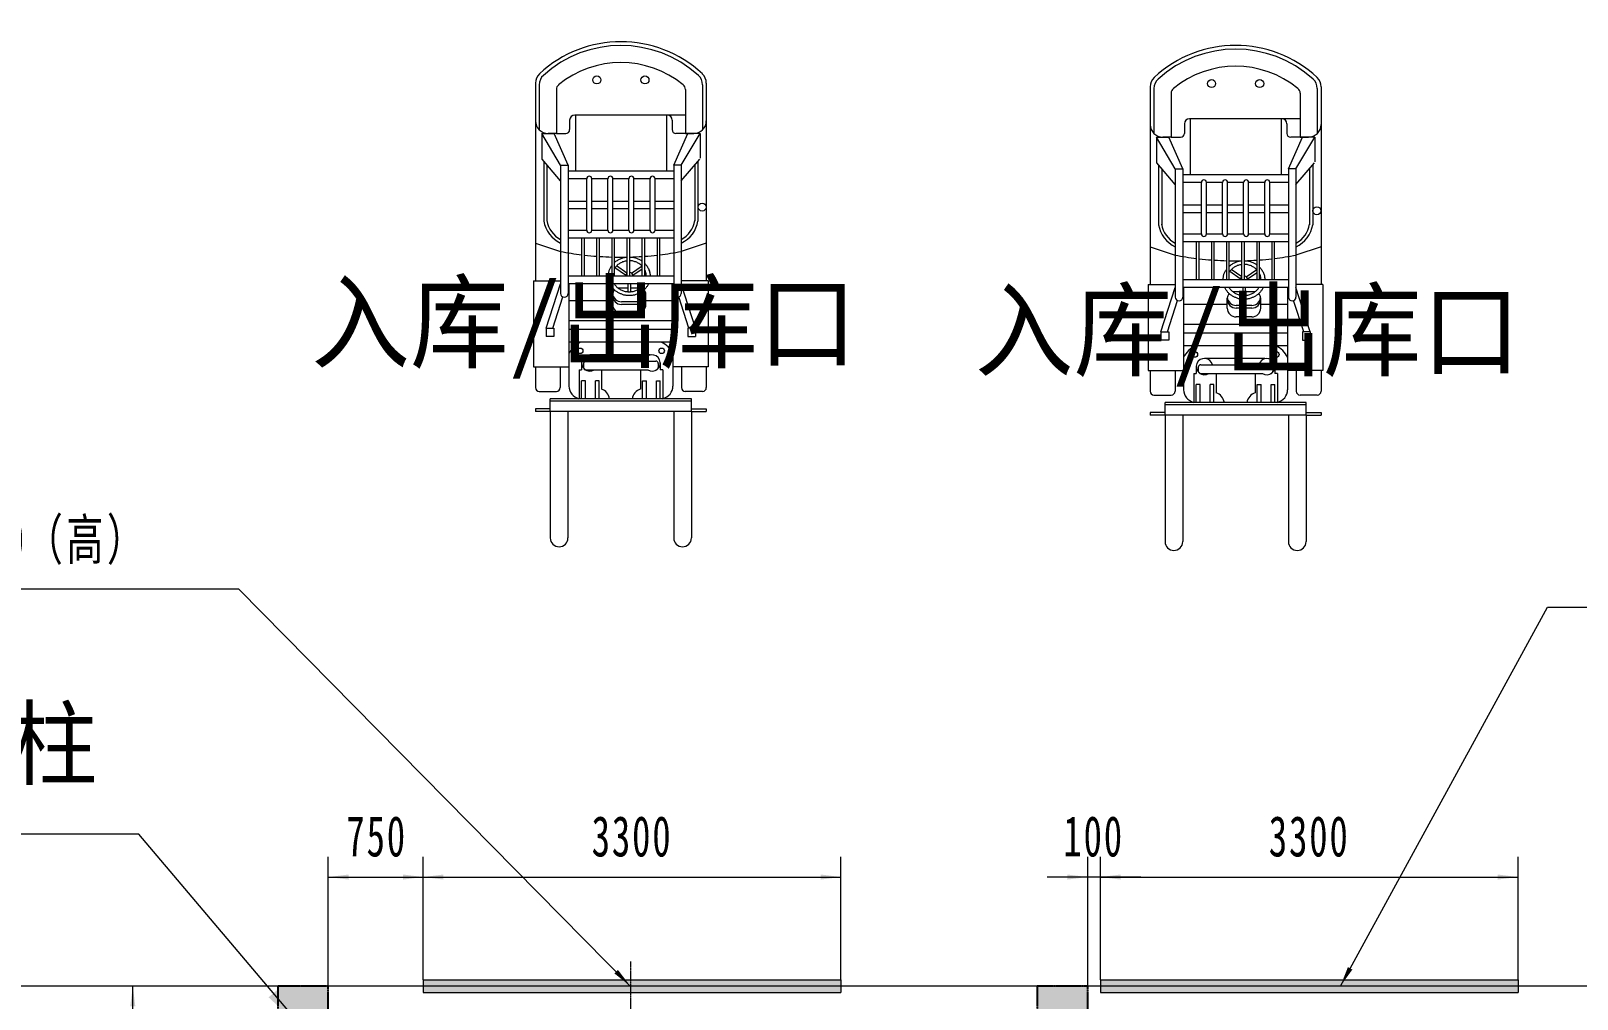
# Model space of a CAD drawing. Header units: millimetres. Extents: x -67280 to 67280, y -47520 to 47520.
# Drawn here: x -51988 to -39771, y -5115 to 2532 of the extents above; entities that cross this region are included whole.
import ezdxf

# ---------------------------------------------------------------- set-up
doc = ezdxf.new("R2010")
doc.units = ezdxf.units.MM
doc.linetypes.add('AD_LTYPE5 0 mm_1_1_1_1_1_1_1_1_1_1_1_1_1_1_1', pattern=[16, 13, -1, 1, -1])
doc.linetypes.add('点画线', pattern=[18, 12, -2, 2, -2])
doc.layers.get('0').update_dxf_attribs({"lineweight": 35})
for name, color, linetype, lineweight in [('ACADACAD05', 4, 'AD_LTYPE5 0 mm_1_1_1_1_1_1_1_1_1_1_1_1_1_1_1', 25), ('ACADCAR', 1, 'Continuous', 18), ('ACAD细实线', 2, 'Continuous', 18), ('中心线层', 1, '点画线', 18), ('尺寸线层', 4, 'Continuous', 18)]:
    doc.layers.add(name, color=color, linetype=linetype, lineweight=lineweight)
doc.styles.add('标准', font='', dxfattribs={"width": 0.667})
doc.styles.get('标准').set_extended_font_data('宋体')
doc.dimstyles.new('标准', dxfattribs={"dimscale": 160, "dimtxt": 2, "dimasz": 1, "dimexe": 1, "dimexo": 0, "dimgap": 1, "dimtad": 1, "dimdec": 1, "dimdsep": 46, "dimtxsty": '标准', "dimblk": '_CAXARROW', "dimcen": 0, "dimdle": 2, "dimaunit": 1, "dimadec": 0, "dimazin": 2, "dimtfac": 0.707107, "dimtdec": 3, "dimtmove": 0, "dimatfit": 3, "dimfxl": 0, "dimfrac": 2, "dimtolj": 1, "dimarcsym": 0})

# ---------------------------------------------------------------- blocks, each defined once
blk = doc.blocks.new('*X444')
at = {"layer": '尺寸线层'}
h = blk.add_hatch(color=256, dxfattribs=at)
h.paths.add_polyline_path([(-200, -780), (-200, -316), (-200, 0), (0, 0), (0, -780)], flags=0)
h.paths.add_polyline_path([(0, -780), (0, -331), (0, 0), (200, 0), (200, -780)], flags=0)
at = {"layer": 'ACADACAD05', "linetype": 'AD_LTYPE5 0 mm_1_1_1_1_1_1_1_1_1_1_1_1_1_1_1', "lineweight": 25}
for p, q in [((-200, 0), (-200, -780)), ((200, 0), (-200, 0)), ((200, -780), (200, 0)), ((-200, -780), (200, -780))]:
    blk.add_line(p, q, dxfattribs=at)
blk = doc.blocks.new('*X446')
at = {"layer": '尺寸线层'}
h = blk.add_hatch(color=256, dxfattribs=at)
h.paths.add_polyline_path([(-200, -780), (-200, -316), (-200, 0), (0, 0), (0, -780)], flags=0)
h.paths.add_polyline_path([(0, -780), (0, -331), (0, 0), (200, 0), (200, -780)], flags=0)
at = {"layer": 'ACADACAD05', "linetype": 'AD_LTYPE5 0 mm_1_1_1_1_1_1_1_1_1_1_1_1_1_1_1', "lineweight": 25}
for p, q in [((-200, 0), (-200, -780)), ((200, 0), (-200, 0)), ((200, -780), (200, 0)), ((-200, -780), (200, -780))]:
    blk.add_line(p, q, dxfattribs=at)
blk = doc.blocks.new('*X490')
at = {"layer": '尺寸线层', "linetype": 'Continuous', "lineweight": 18}
for points in [[(-51183, -5012), (-51203, -5172), (-51163, -5172)], [(-51183, -5792), (-51203, -5632), (-51163, -5632)]]:
    blk.add_hatch(color=0, dxfattribs=at).paths.add_polyline_path(points, flags=0)
at = {"layer": '尺寸线层', "color": 0}
for p, q in [((-50038, -5012), (-51343, -5012)), ((-50038, -5792), (-51343, -5792))]:
    blk.add_line(p, q, dxfattribs=at)
at = {"layer": '尺寸线层', "color": 0, "linetype": 'Continuous', "lineweight": 18}
blk.add_line((-51183, -5792), (-51183, -5012), dxfattribs=at)
at = {"layer": '尺寸线层', "color": 0, "insert": (-51503, -5402), "char_height": 320, "width": 902.61, "attachment_point": 5, "rotation": 90, "line_spacing_factor": 1.15057, "style": '标准'}
blk.add_mtext('\\T1.1;780', dxfattribs=at)
blk = doc.blocks.new('_CAXARROW')
blk.add_hatch(color=0).paths.add_polyline_path([(0, 0), (-1, 0.125), (-1, -0.125)], flags=0)
blk = doc.blocks.new('*X1361')
at = {"layer": 'ACAD细实线'}
blk.add_hatch(color=256, dxfattribs=at).paths.add_polyline_path([(0, -50), (0, -8), (0, 50), (3300, 50), (3300, -50)], flags=0)
at = {"layer": 'ACAD细实线', "linetype": 'Continuous', "lineweight": 18}
for p, q in [((0, 50), (0, -50)), ((0, 50), (3300, 50)), ((0, -50), (3300, -50))]:
    blk.add_line(p, q, dxfattribs=at)
at = {"layer": 'ACAD细实线'}
blk.add_line((3300, 50), (3300, -50), dxfattribs=at)
blk = doc.blocks.new('*X1362')
at = {"layer": '尺寸线层', "linetype": 'Continuous', "lineweight": 18}
for points in [[(-43538, -4151), (-43378, -4131), (-43378, -4171)], [(-40238, -4151), (-40398, -4131), (-40398, -4171)]]:
    blk.add_hatch(color=0, dxfattribs=at).paths.add_polyline_path(points, flags=0)
at = {"layer": '尺寸线层', "color": 0}
for p, q in [((-43538, -4962), (-43538, -3991)), ((-40238, -4962), (-40238, -3991))]:
    blk.add_line(p, q, dxfattribs=at)
at = {"layer": '尺寸线层', "color": 0, "linetype": 'Continuous', "lineweight": 18}
blk.add_line((-43538, -4151), (-40238, -4151), dxfattribs=at)
at = {"layer": '尺寸线层', "color": 0, "insert": (-41888, -3831), "char_height": 320, "width": 1238.9, "attachment_point": 5, "line_spacing_factor": 1.15057, "style": '标准'}
blk.add_mtext('\\T1.1;3300', dxfattribs=at)
blk = doc.blocks.new('*X1363')
at = {"layer": '尺寸线层', "linetype": 'Continuous', "lineweight": 18}
for points in [[(-43638, -4151), (-43798, -4171), (-43798, -4131)], [(-43538, -4151), (-43378, -4171), (-43378, -4131)]]:
    blk.add_hatch(color=0, dxfattribs=at).paths.add_polyline_path(points, flags=0)
at = {"layer": '尺寸线层', "color": 0}
for p, q in [((-43638, -5012), (-43638, -3991)), ((-43538, -4962), (-43538, -3991))]:
    blk.add_line(p, q, dxfattribs=at)
at = {"layer": '尺寸线层', "color": 0, "linetype": 'Continuous', "lineweight": 18}
blk.add_line((-43218, -4151), (-43958, -4151), dxfattribs=at)
at = {"layer": '尺寸线层', "color": 0, "insert": (-43591, -3831), "char_height": 320, "width": 871.78, "attachment_point": 5, "line_spacing_factor": 1.15057, "style": '标准'}
blk.add_mtext('\\T1.1;100', dxfattribs=at)
blk = doc.blocks.new('*X1364')
at = {"layer": '尺寸线层'}
blk.add_hatch(color=0, dxfattribs=at).paths.add_polyline_path([(-41641, -5012), (-41582, -4862), (-41547, -4882)], flags=0)
at = {"layer": '尺寸线层', "color": 0}
for p, q in [((-41641, -5012), (-40004, -2020)), ((-40004, -2020), (-33424, -2020))]:
    blk.add_line(p, q, dxfattribs=at)
at = {"layer": '尺寸线层', "color": 0, "char_height": 320, "attachment_point": 5, "line_spacing_factor": 1.15057, "style": '标准'}
for s, insert, width in [('\\T1.1;墙上开门建议尺寸：3300（宽）*2000（高）', (-36466, -1648), 12169.4), ('\\T1.1;开门B', (-36466, -2385), 1531.08)]:
    blk.add_mtext(s, dxfattribs=dict(at, insert=insert, width=width))
blk = doc.blocks.new('*X1365')
at = {"layer": '尺寸线层'}
blk.add_hatch(color=0, dxfattribs=at).paths.add_polyline_path([(-47252, -5012), (-47378, -4912), (-47350, -4884)], flags=0)
at = {"layer": '尺寸线层', "color": 0}
for p, q in [((-50346, -1876), (-57229, -1876)), ((-47252, -5012), (-50346, -1876))]:
    blk.add_line(p, q, dxfattribs=at)
at = {"layer": '尺寸线层', "color": 0, "char_height": 320, "attachment_point": 5, "line_spacing_factor": 1.15057, "style": '标准'}
for s, insert, width in [('\\T1.1;墙上开门建议尺寸：3300（宽）*2000（高）', (-54187, -1505), 12169.4), ('\\T1.1;开门A', (-54187, -2242), 1540.56)]:
    blk.add_mtext(s, dxfattribs=dict(at, insert=insert, width=width))
blk = doc.blocks.new('*X1366')
at = {"layer": '尺寸线层', "linetype": 'Continuous', "lineweight": 18}
for points in [[(-48888, -4151), (-48728, -4131), (-48728, -4171)], [(-45588, -4151), (-45748, -4131), (-45748, -4171)]]:
    blk.add_hatch(color=0, dxfattribs=at).paths.add_polyline_path(points, flags=0)
at = {"layer": '尺寸线层', "color": 0}
for p, q in [((-48888, -4962), (-48888, -3991)), ((-45588, -4962), (-45588, -3991))]:
    blk.add_line(p, q, dxfattribs=at)
at = {"layer": '尺寸线层', "color": 0, "linetype": 'Continuous', "lineweight": 18}
blk.add_line((-48888, -4151), (-45588, -4151), dxfattribs=at)
at = {"layer": '尺寸线层', "color": 0, "insert": (-47238, -3831), "char_height": 320, "width": 1238.9, "attachment_point": 5, "line_spacing_factor": 1.15057, "style": '标准'}
blk.add_mtext('\\T1.1;3300', dxfattribs=at)
blk = doc.blocks.new('*X1367')
at = {"layer": '尺寸线层', "linetype": 'Continuous', "lineweight": 18}
for points in [[(-49638, -4151), (-49478, -4131), (-49478, -4171)], [(-48888, -4151), (-49048, -4131), (-49048, -4171)]]:
    blk.add_hatch(color=0, dxfattribs=at).paths.add_polyline_path(points, flags=0)
at = {"layer": '尺寸线层', "color": 0}
for p, q in [((-49638, -5012), (-49638, -3991)), ((-48888, -4962), (-48888, -3991))]:
    blk.add_line(p, q, dxfattribs=at)
at = {"layer": '尺寸线层', "color": 0, "linetype": 'Continuous', "lineweight": 18}
blk.add_line((-49638, -4151), (-48888, -4151), dxfattribs=at)
at = {"layer": '尺寸线层', "color": 0, "insert": (-49256, -3831), "char_height": 320, "width": 902.61, "attachment_point": 5, "line_spacing_factor": 1.15057, "style": '标准'}
blk.add_mtext('\\T1.1;750', dxfattribs=at)
blk = doc.blocks.new('*X1369')
at = {"layer": 'ACAD细实线'}
blk.add_hatch(color=256, dxfattribs=at).paths.add_polyline_path([(0, -50), (0, -6), (0, 50), (3300, 50), (3300, -50)], flags=0)
at = {"layer": 'ACAD细实线', "linetype": 'Continuous', "lineweight": 18}
for p, q in [((0, 50), (0, -50)), ((0, 50), (3300, 50)), ((0, -50), (3300, -50))]:
    blk.add_line(p, q, dxfattribs=at)
at = {"layer": 'ACAD细实线'}
blk.add_line((3300, 50), (3300, -50), dxfattribs=at)
blk = doc.blocks.new('*X1368')
at = {"layer": 'ACAD细实线'}
blk.add_blockref('*X1369', (-1586, -50), dxfattribs=at)
blk = doc.blocks.new('*X1371')
at = {"layer": 'ACADCAR', "linetype": 'Continuous', "lineweight": 18}
for p, q in [((-1365, -327), (-1365, -625)), ((-1335, -340), (-1335, -696)), ((-45, -340), (-45, -696)), ((-15, -327), (-15, -625)), ((-1200, -379), (-1200, -725)), ((-180, -379), (-180, -725)), ((-180, -580), (-1055, -580)), ((-1050, -580), (-1050, -1023)), ((-330, -580), (-330, -1023)), ((-1365, -625), (-1365, -1888)), ((-1315, -725), (-1315, -921)), ((-1167, -976), (-1315, -725)), ((-1315, -725), (-1218, -725)), ((-1200, -725), (-1265, -725)), ((-1107, -976), (-1218, -725)), ((-1200, -725), (-1125, -725)), ((-1095, -620), (-1095, -695)), ((-285, -620), (-285, -695)), ((-273, -976), (-162, -725)), ((-180, -725), (-255, -725)), ((-213, -976), (-65, -725)), ((-115, -725), (-180, -725)), ((-180, -725), (-115, -725)), ((-65, -725), (-162, -725)), ((-65, -725), (-65, -921)), ((-15, -625), (-15, -1888)), ((-1167, -1100), (-1313, -928)), ((-1299, -944), (-1299, -1417)), ((-1274, -973), (-1274, -1417)), ((-1167, -976), (-1167, -1988)), ((-1167, -976), (-1107, -976)), ((-1107, -976), (-1107, -1988)), ((-273, -976), (-273, -1988)), ((-213, -976), (-273, -976)), ((-213, -1100), (-67, -928)), ((-213, -976), (-213, -1988)), ((-106, -973), (-106, -1417)), ((-81, -944), (-81, -1417)), ((-273, -1023), (-1107, -1023)), ((-960, -1083), (-1107, -1083)), ((-960, -1490), (-960, -1083)), ((-920, -1490), (-920, -1083)), ((-793, -1083), (-920, -1083)), ((-793, -1490), (-793, -1083)), ((-753, -1490), (-753, -1083)), ((-627, -1083), (-753, -1083)), ((-627, -1490), (-627, -1083)), ((-587, -1490), (-587, -1083)), ((-460, -1083), (-587, -1083)), ((-460, -1490), (-460, -1083)), ((-273, -1083), (-420, -1083)), ((-420, -1490), (-420, -1083)), ((-1107, -1259), (-960, -1259)), ((-1107, -1319), (-960, -1319)), ((-920, -1259), (-793, -1259)), ((-920, -1319), (-793, -1319)), ((-753, -1259), (-627, -1259)), ((-753, -1319), (-627, -1319)), ((-587, -1259), (-460, -1259)), ((-587, -1319), (-460, -1319)), ((-420, -1259), (-273, -1259)), ((-420, -1319), (-273, -1319)), ((-1107, -1490), (-960, -1490)), ((-1107, -1550), (-273, -1550)), ((-998, -1853), (-998, -1550)), ((-978, -1853), (-978, -1550)), ((-920, -1490), (-793, -1490)), ((-879, -1853), (-879, -1550)), ((-859, -1853), (-859, -1550)), ((-760, -1853), (-760, -1550)), ((-753, -1490), (-627, -1490)), ((-740, -1853), (-740, -1550)), ((-640, -1853), (-640, -1550)), ((-640, -1853), (-640, -1550)), ((-620, -1853), (-620, -1550)), ((-620, -1853), (-620, -1550)), ((-587, -1490), (-460, -1490)), ((-521, -1853), (-521, -1550)), ((-501, -1853), (-501, -1550)), ((-420, -1490), (-273, -1490)), ((-402, -1853), (-402, -1550)), ((-382, -1853), (-382, -1550)), ((-1365, -1591), (-1167, -1657)), ((-15, -1591), (-213, -1657)), ((-653, -1845), (-737, -1787)), ((-642, -1829), (-726, -1770)), ((-607, -1829), (-523, -1770)), ((-595, -1845), (-521, -1794)), ((-1380, -1888), (-1380, -2569)), ((-1380, -1888), (-1167, -1888)), ((-1280, -2263), (-1167, -1913)), ((-273, -1853), (-1107, -1853)), ((-273, -1913), (-1107, -1913)), ((-1101, -1913), (-1101, -2569)), ((-634, -1947), (-706, -1947)), ((-634, -1913), (-634, -1975)), ((-614, -1913), (-614, -1975)), ((-542, -1947), (-614, -1947)), ((-279, -1913), (-279, -2569)), ((0, -1888), (-213, -1888)), ((-100, -2263), (-213, -1913)), ((0, -1888), (0, -2569)), ((-1228, -2263), (-1148, -2016)), ((-756, -2046), (-1101, -2046)), ((-756, -2075), (-756, -1997)), ((-562, -2054), (-686, -2054)), ((-562, -2075), (-686, -2075)), ((-492, -2075), (-492, -1997)), ((-279, -2046), (-492, -2046)), ((-152, -2263), (-232, -2016)), ((-562, -2145), (-686, -2145)), ((-1280, -2263), (-1280, -2329)), ((-1280, -2263), (-1219, -2263)), ((-1219, -2263), (-1219, -2329)), ((-279, -2206), (-1101, -2206)), ((-279, -2273), (-1101, -2273)), ((-100, -2263), (-161, -2263)), ((-161, -2263), (-161, -2329)), ((-100, -2263), (-100, -2329)), ((-1219, -2329), (-1280, -2329)), ((-279, -2373), (-1101, -2373)), ((-1101, -2373), (-1101, -2720)), ((-161, -2329), (-100, -2329)), ((-1001, -2538), (-1001, -2593)), ((-985, -2543), (-985, -2573)), ((-965, -2523), (-415, -2523)), ((-459, -2473), (-936, -2473)), ((-395, -2543), (-395, -2573)), ((-379, -2538), (-379, -2593)), ((-279, -2473), (-279, -2720)), ((-1380, -2569), (-1101, -2569)), ((-1021, -2593), (-1021, -2820)), ((-1021, -2593), (-1001, -2593)), ((-1001, -2820), (-1001, -2680)), ((-971, -2680), (-1001, -2680)), ((-971, -2820), (-971, -2680)), ((-965, -2593), (-478, -2593)), ((-891, -2820), (-891, -2680)), ((-861, -2680), (-891, -2680)), ((-861, -2820), (-861, -2680)), ((-844, -2593), (-844, -2744)), ((-536, -2593), (-536, -2744)), ((-519, -2820), (-519, -2680)), ((-519, -2680), (-489, -2680)), ((-489, -2820), (-489, -2680)), ((-409, -2820), (-409, -2680)), ((-409, -2680), (-379, -2680)), ((-359, -2593), (-379, -2593)), ((-379, -2820), (-379, -2680)), ((-359, -2593), (-359, -2820)), ((0, -2569), (-279, -2569)), ((-1365, -2900), (-1365, -2920)), ((-1248, -2900), (-1365, -2900)), ((-1248, -2920), (-1365, -2920)), ((-133, -2820), (-1248, -2820)), ((-1248, -2920), (-1248, -2820)), ((-133, -2840), (-1248, -2840)), ((-133, -2920), (-1248, -2920)), ((-1248, -2920), (-1248, -3920)), ((-1108, -2920), (-1108, -3920)), ((-1001, -2820), (-1001, -2820)), ((-971, -2820), (-1001, -2820)), ((-861, -2820), (-891, -2820)), ((-273, -2920), (-273, -3920)), ((-133, -2920), (-133, -2820)), ((-133, -2900), (-15, -2900)), ((-133, -2920), (-133, -3920)), ((-133, -2920), (-15, -2920)), ((-15, -2900), (-15, -2920))]:
    blk.add_line(p, q, dxfattribs=at)
at = {"layer": 'ACADCAR', "color": 171, "linetype": 'Continuous', "lineweight": 18}
for p, q in [((-1365, -2569), (-1365, -2732)), ((-1169, -2569), (-1169, -2732)), ((-211, -2569), (-211, -2732)), ((-15, -2569), (-15, -2732)), ((-1335, -2762), (-1199, -2762)), ((-45, -2762), (-181, -2762))]:
    blk.add_line(p, q, dxfattribs=at)
at = {"layer": 'ACADCAR', "linetype": 'Continuous', "lineweight": 18}
for points in [[(-740, -1744), (-734, -1740), (-729, -1735), (-724, -1731), (-718, -1728), (-712, -1724), (-706, -1721), (-700, -1718), (-694, -1715), (-688, -1712), (-681, -1710), (-674, -1708), (-668, -1706), (-661, -1704), (-654, -1703), (-647, -1702), (-640, -1701)], [(-620, -1701), (-614, -1701), (-607, -1701), (-600, -1702), (-594, -1703), (-587, -1704), (-581, -1706), (-574, -1708), (-568, -1710), (-562, -1712), (-555, -1714), (-549, -1717), (-544, -1720), (-538, -1723), (-532, -1726), (-527, -1730), (-521, -1734)], [(-789, -1853), (-789, -1847), (-789, -1841), (-788, -1836), (-787, -1830), (-786, -1824), (-785, -1819), (-783, -1813), (-782, -1807), (-780, -1802), (-777, -1796), (-775, -1791), (-772, -1786), (-769, -1781), (-766, -1776), (-763, -1771), (-760, -1766)], [(-501, -1751), (-496, -1757), (-492, -1762), (-487, -1768), (-483, -1774), (-480, -1780), (-476, -1786), (-473, -1792), (-470, -1799), (-468, -1805), (-465, -1812), (-463, -1818), (-462, -1825), (-461, -1832), (-460, -1839), (-459, -1846), (-459, -1853)], [(-472, -1913), (-475, -1918), (-478, -1923), (-480, -1928), (-483, -1933), (-487, -1937), (-490, -1942), (-494, -1946), (-498, -1951), (-501, -1955), (-506, -1959), (-510, -1963), (-514, -1967), (-519, -1970), (-523, -1974), (-528, -1977), (-533, -1980), (-538, -1983), (-544, -1986), (-549, -1989), (-554, -1991), (-560, -1993), (-565, -1995), (-571, -1997), (-577, -1999), (-583, -2001), (-588, -2002), (-594, -2003), (-600, -2004), (-606, -2005), (-612, -2005), (-618, -2005), (-624, -2005), (-630, -2005), (-636, -2005), (-642, -2005), (-648, -2004), (-654, -2003), (-660, -2002), (-666, -2001), (-672, -1999), (-677, -1997), (-683, -1995), (-689, -1993), (-694, -1991), (-699, -1989), (-705, -1986), (-710, -1983), (-715, -1980), (-720, -1977), (-725, -1974), (-730, -1970), (-734, -1967), (-738, -1963), (-743, -1959), (-747, -1955), (-751, -1951), (-755, -1946), (-758, -1942), (-762, -1937), (-765, -1933), (-768, -1928), (-771, -1923), (-773, -1918), (-776, -1913)]]:
    blk.add_lwpolyline(points, dxfattribs=at)
for centre, radius in [((-880, -302), 31.9), ((-500, -302), 31.9), ((-48, -1307), 31.5), ((-1012, -2442), 21.7), ((-368, -2442), 21.7)]:
    blk.add_circle(centre, radius, dxfattribs=at)
for centre, radius, start, end in [((-690, -942), 942, 46.9194, 133.0806), ((-690, -942), 912, 47.8315, 132.1685), ((-690, -942), 777, 50.7375, 129.2625), ((-1265, -327), 100, 133.0806, 180), ((-1235, -340), 100, 132.1685, 180), ((-1150, -379), 50, 129.2625, 180), ((-230, -379), 50, 360, 50.7375), ((-145, -340), 100, 0, 47.8315), ((-115, -327), 100, 0, 46.9194), ((-1055, -620), 40, 90, 180), ((-325, -620), 40, 0, 90), ((-1265, -625), 100, 180, 270), ((-1125, -695), 30, 270, 0), ((-255, -695), 30, 180, 270), ((-115, -625), 100, 270, 0), ((-1305, -921), 10, 180, 220.2908), ((-940, -1083), 20, 0, 180), ((-773, -1083), 20, 0, 180), ((-607, -1083), 20, 0, 180), ((-440, -1083), 20, 0, 180), ((-1070, -1380), 232, 189.1566, 245.2262), ((-1070, -1380), 207, 189.1566, 241.9936), ((-310, -1380), 207, 298.0064, 350.8434), ((-310, -1380), 232, 294.7738, 350.8434), ((-940, -1490), 20, 180, 360), ((-773, -1490), 20, 180, 0), ((-607, -1490), 20, 180, 360), ((-440, -1490), 20, 180, 0), ((-690, 861), 2563, 259.2742, 263.1013), ((-690, 861), 2563, 263.5514, 265.7775), ((-690, 861), 2563, 266.2257, 268.4446), ((-690, 861), 2563, 268.8918, 271.1082), ((-690, 861), 2563, 271.5554, 273.7743), ((-690, 861), 2563, 274.2225, 276.4486), ((-690, 861), 2563, 276.8987, 280.7258), ((-624, -1853), 30, 122.856, 179.9508), ((-624, -1853), 30, 0.0492, 82.8691), ((-706, -1997), 50, 90, 95.9629), ((-542, -1997), 50, 84.8274, 90), ((-1137, -1988), 30, 180, 0), ((-706, -1997), 50, 134.5, 180), ((-686, -2005), 70, 180, 270), ((-686, -2075), 70, 180, 270), ((-686, -1984), 70, 185.7161, 270), ((-562, -1984), 70, 270, 354.2839), ((-562, -2005), 70, 270, 0), ((-562, -2075), 70, 270, 360), ((-542, -1997), 50, 0, 46.1044), ((-243, -1988), 30, 180, 360), ((-921, -2553), 200, 115.8419, 154.1581), ((-459, -2553), 200, 25.8419, 64.1581), ((-936, -2538), 64.9, 13.2738, 301.9025), ((-965, -2543), 20, 90, 180), ((-444, -2538), 64.9, 238.0975, 166.7262), ((-415, -2543), 20, 0, 90), ((-965, -2573), 20, 180, 270), ((-415, -2573), 20, 270, 0), ((-996, -2718), 105, 181.1696, 256.1501), ((-880, -2840), 103, 10.9625, 69.1768), ((-500, -2840), 103, 110.8232, 169.0375), ((-384, -2718), 105, 283.8499, 358.8304), ((-1178, -3920), 70, 180, 0), ((-203, -3920), 70, 180, 0)]:
    blk.add_arc(centre, radius, start, end, dxfattribs=at)
at = {"layer": 'ACADCAR', "color": 171, "linetype": 'Continuous', "lineweight": 18}
for centre, start, end in [((-1335, -2732), 180, 270), ((-1199, -2732), 270, 0), ((-181, -2732), 180, 270), ((-45, -2732), 270, 0)]:
    blk.add_arc(centre, 30, start, end, dxfattribs=at)
at = {"layer": 'ACADCAR', "linetype": 'Continuous', "lineweight": 18}
for points, knots in [([(-640, -1731), (-646, -1732), (-651, -1733), (-666, -1736), (-675, -1739), (-692, -1747), (-700, -1752), (-715, -1762), (-722, -1768), (-732, -1780), (-736, -1784), (-740, -1790)], [0, 0, 0, 0, 2717.530015, 2717.530015, 7426.330027, 7426.330027, 12135.130039, 12135.130039, 16843.93005, 16843.93005, 20147.116972, 20147.116972, 20147.116972, 20147.116972]), ([(-521, -1774), (-523, -1772), (-524, -1771), (-532, -1763), (-539, -1757), (-555, -1748), (-563, -1743), (-581, -1737), (-590, -1734), (-606, -1731), (-613, -1731), (-620, -1731)], [0, 0, 0, 0, 1171.571599, 1171.571599, 6335.088638, 6335.088638, 11498.605676, 11498.605676, 16662.122715, 16662.122715, 20418.654677, 20418.654677, 20418.654677, 20418.654677]), ([(-489, -1853), (-489, -1848), (-490, -1843), (-491, -1829), (-494, -1821), (-498, -1809), (-500, -1806), (-501, -1802)], [0, 0, 0, 0, 4095.25889, 4095.25889, 10661.393285, 10661.393285, 13577.158851, 13577.158851, 13577.158851, 13577.158851]), ([(-742, -1913), (-741, -1914), (-741, -1915), (-736, -1923), (-730, -1930), (-717, -1942), (-710, -1948), (-694, -1958), (-686, -1962), (-668, -1969), (-659, -1972), (-640, -1975), (-631, -1976), (-611, -1975), (-602, -1974), (-583, -1970), (-574, -1967), (-557, -1960), (-549, -1955), (-534, -1944), (-527, -1938), (-515, -1926), (-511, -1920), (-506, -1913)], [0, 0, 0, 0, 530.228058, 530.228058, 5344.179342, 5344.179342, 10158.130625, 10158.130625, 14972.081909, 14972.081909, 19786.033192, 19786.033192, 24599.984475, 24599.984475, 29413.935759, 29413.935759, 34227.887042, 34227.887042, 39041.838326, 39041.838326, 43855.789609, 43855.789609, 48178.483229, 48178.483229, 48178.483229, 48178.483229])]:
    blk.add_open_spline(points, degree=3, knots=knots, dxfattribs=at)
blk = doc.blocks.new('*X1372')
at = {"layer": 'ACADCAR', "linetype": 'Continuous', "lineweight": 18}
for p, q in [((-1365, -327), (-1365, -625)), ((-1335, -340), (-1335, -696)), ((-45, -340), (-45, -696)), ((-15, -327), (-15, -625)), ((-1200, -379), (-1200, -725)), ((-180, -379), (-180, -725)), ((-180, -580), (-1055, -580)), ((-1050, -580), (-1050, -1023)), ((-330, -580), (-330, -1023)), ((-1365, -625), (-1365, -1888)), ((-1315, -725), (-1315, -921)), ((-1167, -976), (-1315, -725)), ((-1315, -725), (-1218, -725)), ((-1200, -725), (-1265, -725)), ((-1107, -976), (-1218, -725)), ((-1200, -725), (-1125, -725)), ((-1095, -620), (-1095, -695)), ((-285, -620), (-285, -695)), ((-273, -976), (-162, -725)), ((-180, -725), (-255, -725)), ((-213, -976), (-65, -725)), ((-115, -725), (-180, -725)), ((-180, -725), (-115, -725)), ((-65, -725), (-162, -725)), ((-65, -725), (-65, -921)), ((-15, -625), (-15, -1888)), ((-1167, -1100), (-1313, -928)), ((-1299, -944), (-1299, -1417)), ((-1274, -973), (-1274, -1417)), ((-1167, -976), (-1167, -1988)), ((-1167, -976), (-1107, -976)), ((-1107, -976), (-1107, -1988)), ((-273, -976), (-273, -1988)), ((-213, -976), (-273, -976)), ((-213, -1100), (-67, -928)), ((-213, -976), (-213, -1988)), ((-106, -973), (-106, -1417)), ((-81, -944), (-81, -1417)), ((-273, -1023), (-1107, -1023)), ((-960, -1083), (-1107, -1083)), ((-960, -1490), (-960, -1083)), ((-920, -1490), (-920, -1083)), ((-793, -1083), (-920, -1083)), ((-793, -1490), (-793, -1083)), ((-753, -1490), (-753, -1083)), ((-627, -1083), (-753, -1083)), ((-627, -1490), (-627, -1083)), ((-587, -1490), (-587, -1083)), ((-460, -1083), (-587, -1083)), ((-460, -1490), (-460, -1083)), ((-273, -1083), (-420, -1083)), ((-420, -1490), (-420, -1083)), ((-1107, -1259), (-960, -1259)), ((-1107, -1319), (-960, -1319)), ((-920, -1259), (-793, -1259)), ((-920, -1319), (-793, -1319)), ((-753, -1259), (-627, -1259)), ((-753, -1319), (-627, -1319)), ((-587, -1259), (-460, -1259)), ((-587, -1319), (-460, -1319)), ((-420, -1259), (-273, -1259)), ((-420, -1319), (-273, -1319)), ((-1107, -1490), (-960, -1490)), ((-1107, -1550), (-273, -1550)), ((-998, -1853), (-998, -1550)), ((-978, -1853), (-978, -1550)), ((-920, -1490), (-793, -1490)), ((-879, -1853), (-879, -1550)), ((-859, -1853), (-859, -1550)), ((-760, -1853), (-760, -1550)), ((-753, -1490), (-627, -1490)), ((-740, -1853), (-740, -1550)), ((-640, -1853), (-640, -1550)), ((-640, -1853), (-640, -1550)), ((-620, -1853), (-620, -1550)), ((-620, -1853), (-620, -1550)), ((-587, -1490), (-460, -1490)), ((-521, -1853), (-521, -1550)), ((-501, -1853), (-501, -1550)), ((-420, -1490), (-273, -1490)), ((-402, -1853), (-402, -1550)), ((-382, -1853), (-382, -1550)), ((-1365, -1591), (-1167, -1657)), ((-15, -1591), (-213, -1657)), ((-653, -1845), (-737, -1787)), ((-642, -1829), (-726, -1770)), ((-607, -1829), (-523, -1770)), ((-595, -1845), (-521, -1794)), ((-1380, -1888), (-1380, -2569)), ((-1380, -1888), (-1167, -1888)), ((-1280, -2263), (-1167, -1913)), ((-273, -1853), (-1107, -1853)), ((-273, -1913), (-1107, -1913)), ((-1101, -1913), (-1101, -2569)), ((-634, -1947), (-706, -1947)), ((-634, -1913), (-634, -1975)), ((-614, -1913), (-614, -1975)), ((-542, -1947), (-614, -1947)), ((-279, -1913), (-279, -2569)), ((0, -1888), (-213, -1888)), ((-100, -2263), (-213, -1913)), ((0, -1888), (0, -2569)), ((-1228, -2263), (-1148, -2016)), ((-756, -2046), (-1101, -2046)), ((-756, -2075), (-756, -1997)), ((-562, -2054), (-686, -2054)), ((-562, -2075), (-686, -2075)), ((-492, -2075), (-492, -1997)), ((-279, -2046), (-492, -2046)), ((-152, -2263), (-232, -2016)), ((-562, -2145), (-686, -2145)), ((-1280, -2263), (-1280, -2329)), ((-1280, -2263), (-1219, -2263)), ((-1219, -2263), (-1219, -2329)), ((-279, -2206), (-1101, -2206)), ((-279, -2273), (-1101, -2273)), ((-100, -2263), (-161, -2263)), ((-161, -2263), (-161, -2329)), ((-100, -2263), (-100, -2329)), ((-1219, -2329), (-1280, -2329)), ((-279, -2373), (-1101, -2373)), ((-1101, -2373), (-1101, -2720)), ((-161, -2329), (-100, -2329)), ((-1001, -2538), (-1001, -2593)), ((-985, -2543), (-985, -2573)), ((-965, -2523), (-415, -2523)), ((-459, -2473), (-936, -2473)), ((-395, -2543), (-395, -2573)), ((-379, -2538), (-379, -2593)), ((-279, -2473), (-279, -2720)), ((-1380, -2569), (-1101, -2569)), ((-1021, -2593), (-1021, -2820)), ((-1021, -2593), (-1001, -2593)), ((-1001, -2820), (-1001, -2680)), ((-971, -2680), (-1001, -2680)), ((-971, -2820), (-971, -2680)), ((-965, -2593), (-478, -2593)), ((-891, -2820), (-891, -2680)), ((-861, -2680), (-891, -2680)), ((-861, -2820), (-861, -2680)), ((-844, -2593), (-844, -2744)), ((-536, -2593), (-536, -2744)), ((-519, -2820), (-519, -2680)), ((-519, -2680), (-489, -2680)), ((-489, -2820), (-489, -2680)), ((-409, -2820), (-409, -2680)), ((-409, -2680), (-379, -2680)), ((-359, -2593), (-379, -2593)), ((-379, -2820), (-379, -2680)), ((-359, -2593), (-359, -2820)), ((0, -2569), (-279, -2569)), ((-1365, -2900), (-1365, -2920)), ((-1248, -2900), (-1365, -2900)), ((-1248, -2920), (-1365, -2920)), ((-133, -2820), (-1248, -2820)), ((-1248, -2920), (-1248, -2820)), ((-133, -2840), (-1248, -2840)), ((-133, -2920), (-1248, -2920)), ((-1248, -2920), (-1248, -3920)), ((-1108, -2920), (-1108, -3920)), ((-1001, -2820), (-1001, -2820)), ((-971, -2820), (-1001, -2820)), ((-861, -2820), (-891, -2820)), ((-273, -2920), (-273, -3920)), ((-133, -2920), (-133, -2820)), ((-133, -2900), (-15, -2900)), ((-133, -2920), (-133, -3920)), ((-133, -2920), (-15, -2920)), ((-15, -2900), (-15, -2920))]:
    blk.add_line(p, q, dxfattribs=at)
at = {"layer": 'ACADCAR', "color": 171, "linetype": 'Continuous', "lineweight": 18}
for p, q in [((-1365, -2569), (-1365, -2732)), ((-1169, -2569), (-1169, -2732)), ((-211, -2569), (-211, -2732)), ((-15, -2569), (-15, -2732)), ((-1335, -2762), (-1199, -2762)), ((-45, -2762), (-181, -2762))]:
    blk.add_line(p, q, dxfattribs=at)
at = {"layer": 'ACADCAR', "linetype": 'Continuous', "lineweight": 18}
for points in [[(-740, -1744), (-734, -1740), (-729, -1735), (-724, -1731), (-718, -1728), (-712, -1724), (-706, -1721), (-700, -1718), (-694, -1715), (-688, -1712), (-681, -1710), (-674, -1708), (-668, -1706), (-661, -1704), (-654, -1703), (-647, -1702), (-640, -1701)], [(-620, -1701), (-614, -1701), (-607, -1701), (-600, -1702), (-594, -1703), (-587, -1704), (-581, -1706), (-574, -1708), (-568, -1710), (-562, -1712), (-555, -1714), (-549, -1717), (-544, -1720), (-538, -1723), (-532, -1726), (-527, -1730), (-521, -1734)], [(-789, -1853), (-789, -1847), (-789, -1841), (-788, -1836), (-787, -1830), (-786, -1824), (-785, -1819), (-783, -1813), (-782, -1807), (-780, -1802), (-777, -1796), (-775, -1791), (-772, -1786), (-769, -1781), (-766, -1776), (-763, -1771), (-760, -1766)], [(-501, -1751), (-496, -1757), (-492, -1762), (-487, -1768), (-483, -1774), (-480, -1780), (-476, -1786), (-473, -1792), (-470, -1799), (-468, -1805), (-465, -1812), (-463, -1818), (-462, -1825), (-461, -1832), (-460, -1839), (-459, -1846), (-459, -1853)], [(-472, -1913), (-475, -1918), (-478, -1923), (-480, -1928), (-483, -1933), (-487, -1937), (-490, -1942), (-494, -1946), (-498, -1951), (-501, -1955), (-506, -1959), (-510, -1963), (-514, -1967), (-519, -1970), (-523, -1974), (-528, -1977), (-533, -1980), (-538, -1983), (-544, -1986), (-549, -1989), (-554, -1991), (-560, -1993), (-565, -1995), (-571, -1997), (-577, -1999), (-583, -2001), (-588, -2002), (-594, -2003), (-600, -2004), (-606, -2005), (-612, -2005), (-618, -2005), (-624, -2005), (-630, -2005), (-636, -2005), (-642, -2005), (-648, -2004), (-654, -2003), (-660, -2002), (-666, -2001), (-672, -1999), (-677, -1997), (-683, -1995), (-689, -1993), (-694, -1991), (-699, -1989), (-705, -1986), (-710, -1983), (-715, -1980), (-720, -1977), (-725, -1974), (-730, -1970), (-734, -1967), (-738, -1963), (-743, -1959), (-747, -1955), (-751, -1951), (-755, -1946), (-758, -1942), (-762, -1937), (-765, -1933), (-768, -1928), (-771, -1923), (-773, -1918), (-776, -1913)]]:
    blk.add_lwpolyline(points, dxfattribs=at)
for centre, radius in [((-880, -302), 31.9), ((-500, -302), 31.9), ((-48, -1307), 31.5), ((-1012, -2442), 21.7), ((-368, -2442), 21.7)]:
    blk.add_circle(centre, radius, dxfattribs=at)
for centre, radius, start, end in [((-690, -942), 942, 46.9194, 133.0806), ((-690, -942), 912, 47.8315, 132.1685), ((-690, -942), 777, 50.7375, 129.2625), ((-1265, -327), 100, 133.0806, 180), ((-1235, -340), 100, 132.1685, 180), ((-1150, -379), 50, 129.2625, 180), ((-230, -379), 50, 360, 50.7375), ((-145, -340), 100, 0, 47.8315), ((-115, -327), 100, 0, 46.9194), ((-1055, -620), 40, 90, 180), ((-325, -620), 40, 0, 90), ((-1265, -625), 100, 180, 270), ((-1125, -695), 30, 270, 0), ((-255, -695), 30, 180, 270), ((-115, -625), 100, 270, 0), ((-1305, -921), 10, 180, 220.2908), ((-940, -1083), 20, 0, 180), ((-773, -1083), 20, 0, 180), ((-607, -1083), 20, 0, 180), ((-440, -1083), 20, 0, 180), ((-1070, -1380), 232, 189.1566, 245.2262), ((-1070, -1380), 207, 189.1566, 241.9936), ((-310, -1380), 207, 298.0064, 350.8434), ((-310, -1380), 232, 294.7738, 350.8434), ((-940, -1490), 20, 180, 360), ((-773, -1490), 20, 180, 0), ((-607, -1490), 20, 180, 360), ((-440, -1490), 20, 180, 0), ((-690, 861), 2563, 259.2742, 263.1013), ((-690, 861), 2563, 263.5514, 265.7775), ((-690, 861), 2563, 266.2257, 268.4446), ((-690, 861), 2563, 268.8918, 271.1082), ((-690, 861), 2563, 271.5554, 273.7743), ((-690, 861), 2563, 274.2225, 276.4486), ((-690, 861), 2563, 276.8987, 280.7258), ((-624, -1853), 30, 122.856, 179.9508), ((-624, -1853), 30, 0.0492, 82.8691), ((-706, -1997), 50, 90, 95.9629), ((-542, -1997), 50, 84.8274, 90), ((-1137, -1988), 30, 180, 0), ((-706, -1997), 50, 134.5, 180), ((-686, -2005), 70, 180, 270), ((-686, -2075), 70, 180, 270), ((-686, -1984), 70, 185.7161, 270), ((-562, -1984), 70, 270, 354.2839), ((-562, -2005), 70, 270, 0), ((-562, -2075), 70, 270, 360), ((-542, -1997), 50, 0, 46.1044), ((-243, -1988), 30, 180, 360), ((-921, -2553), 200, 115.8419, 154.1581), ((-459, -2553), 200, 25.8419, 64.1581), ((-936, -2538), 64.9, 13.2738, 301.9025), ((-965, -2543), 20, 90, 180), ((-444, -2538), 64.9, 238.0975, 166.7262), ((-415, -2543), 20, 0, 90), ((-965, -2573), 20, 180, 270), ((-415, -2573), 20, 270, 0), ((-996, -2718), 105, 181.1696, 256.1501), ((-880, -2840), 103, 10.9625, 69.1768), ((-500, -2840), 103, 110.8232, 169.0375), ((-384, -2718), 105, 283.8499, 358.8304), ((-1178, -3920), 70, 180, 0), ((-203, -3920), 70, 180, 0)]:
    blk.add_arc(centre, radius, start, end, dxfattribs=at)
at = {"layer": 'ACADCAR', "color": 171, "linetype": 'Continuous', "lineweight": 18}
for centre, start, end in [((-1335, -2732), 180, 270), ((-1199, -2732), 270, 0), ((-181, -2732), 180, 270), ((-45, -2732), 270, 0)]:
    blk.add_arc(centre, 30, start, end, dxfattribs=at)
at = {"layer": 'ACADCAR', "linetype": 'Continuous', "lineweight": 18}
for points, knots in [([(-640, -1731), (-646, -1732), (-651, -1733), (-666, -1736), (-675, -1739), (-692, -1747), (-700, -1752), (-715, -1762), (-722, -1768), (-732, -1780), (-736, -1784), (-740, -1790)], [0, 0, 0, 0, 2717.530015, 2717.530015, 7426.330027, 7426.330027, 12135.130039, 12135.130039, 16843.93005, 16843.93005, 20147.116972, 20147.116972, 20147.116972, 20147.116972]), ([(-521, -1774), (-523, -1772), (-524, -1771), (-532, -1763), (-539, -1757), (-555, -1748), (-563, -1743), (-581, -1737), (-590, -1734), (-606, -1731), (-613, -1731), (-620, -1731)], [0, 0, 0, 0, 1171.571599, 1171.571599, 6335.088638, 6335.088638, 11498.605676, 11498.605676, 16662.122715, 16662.122715, 20418.654677, 20418.654677, 20418.654677, 20418.654677]), ([(-489, -1853), (-489, -1848), (-490, -1843), (-491, -1829), (-494, -1821), (-498, -1809), (-500, -1806), (-501, -1802)], [0, 0, 0, 0, 4095.25889, 4095.25889, 10661.393285, 10661.393285, 13577.158851, 13577.158851, 13577.158851, 13577.158851]), ([(-742, -1913), (-741, -1914), (-741, -1915), (-736, -1923), (-730, -1930), (-717, -1942), (-710, -1948), (-694, -1958), (-686, -1962), (-668, -1969), (-659, -1972), (-640, -1975), (-631, -1976), (-611, -1975), (-602, -1974), (-583, -1970), (-574, -1967), (-557, -1960), (-549, -1955), (-534, -1944), (-527, -1938), (-515, -1926), (-511, -1920), (-506, -1913)], [0, 0, 0, 0, 530.228058, 530.228058, 5344.179342, 5344.179342, 10158.130625, 10158.130625, 14972.081909, 14972.081909, 19786.033192, 19786.033192, 24599.984475, 24599.984475, 29413.935759, 29413.935759, 34227.887042, 34227.887042, 39041.838326, 39041.838326, 43855.789609, 43855.789609, 48178.483229, 48178.483229, 48178.483229, 48178.483229])]:
    blk.add_open_spline(points, degree=3, knots=knots, dxfattribs=at)
blk = doc.blocks.new('*X1370')
at = {"layer": '尺寸线层'}
for name, p in [('*X1371', (-2219, 3965)), ('*X1372', (2638, 3936))]:
    blk.add_blockref(name, p, dxfattribs=at)
at = {"layer": '尺寸线层', "char_height": 600, "width": 168462.74, "attachment_point": 1, "line_spacing_factor": 1.15057}
for insert in [(-5356, 2050), (-113, 1986)]:
    blk.add_mtext('\\T1.001;入库/出库口', dxfattribs=dict(at, insert=insert))
blk = doc.blocks.new('*X1857')
at = {"layer": '尺寸线层'}
blk.add_hatch(color=256, dxfattribs=at).paths.add_polyline_path([(-49813, -5374), (-50110, -5101), (-50033, -5036)], flags=0)
for p, q in [((-51136, -3811), (-53631, -3811)), ((-49813, -5374), (-51136, -3811))]:
    blk.add_line(p, q, dxfattribs=at)
at = {"layer": '尺寸线层', "color": 2, "insert": (-52514, -3126), "char_height": 539.44, "width": 4466.88, "attachment_point": 5, "line_spacing_factor": 1.15057}
blk.add_mtext('\\T1.001;基准柱', dxfattribs=at)

msp = doc.modelspace()

# ---------------------------------------------------------------- linework, layer by layer
at = {"layer": '中心线层', "linetype": '点画线', "lineweight": 18}
msp.add_line((-47247.969, -22181.308), (-47247.969, -4818.458), dxfattribs=at)
at = {"layer": '尺寸线层'}
msp.add_line((22652.031, -5012.309), (-55837.969, -5012.309), dxfattribs=at)

# ---------------------------------------------------------------- block references
at = {"layer": 'ACAD细实线'}
for name, p in [('*X1370', (-44417.324, -1517.654)), ('*X1368', (-47301.799, -4962.309))]:
    msp.add_blockref(name, p, dxfattribs=at)
at = {"layer": '中心线层'}
msp.add_blockref('*X1361', (-43537.969, -5012.309), dxfattribs=at)
at = {"layer": '尺寸线层'}
for name, p in [('*X1365', (0, 0)), ('*X1364', (0, 0)), ('*X1857', (0, 0)), ('*X444', (-49837.969, -5012.309)), ('*X446', (-43837.969, -5012.309))]:
    msp.add_blockref(name, p, dxfattribs=at)

# ---------------------------------------------------------------- dimensions: what is measured, and where the dimension line sits
for base, p1, p2, picture, middle in [((-48887.969, -4151.231), (-49637.969, -5012.309), (-48887.969, -4962.309), '*X1367', (-49255.759, -4151.231)), ((-43637.969, -4151.231), (-43537.969, -4962.309), (-43637.969, -5012.309), '*X1363', (-43590.835, -4151.231))]:
    dim = msp.add_linear_dim(base=base, p1=p1, p2=p2, dimstyle='标准', override={"dimsah": 1, "dimtfill": 1, "dimtzin": 8}, dxfattribs=at)
    dim.commit()
    dim.dimension.update_dxf_attribs({"geometry": picture, "text_midpoint": middle, "dimtype": 160})
for base, p1, p2, angle, picture, middle in [((-45587.969, -4151.231), (-48887.969, -4962.309), (-45587.969, -4962.309), 0, '*X1366', (-47237.969, -4151.231)), ((-40237.969, -4151.231), (-43537.969, -4962.309), (-40237.969, -4962.309), 0, '*X1362', (-41887.969, -4151.231)), ((-51183.269, -5012.309), (-50037.969, -5792.309), (-50037.969, -5012.309), 90, '*X490', (-51183.269, -5402.309))]:
    dim = msp.add_linear_dim(base=base, p1=p1, p2=p2, angle=angle, dimstyle='标准', override={"dimsah": 1, "dimtfill": 1, "dimtzin": 8}, dxfattribs=at)
    dim.commit()
    dim.dimension.update_dxf_attribs({"geometry": picture, "text_midpoint": middle})

doc.saveas('drawing.dxf')
